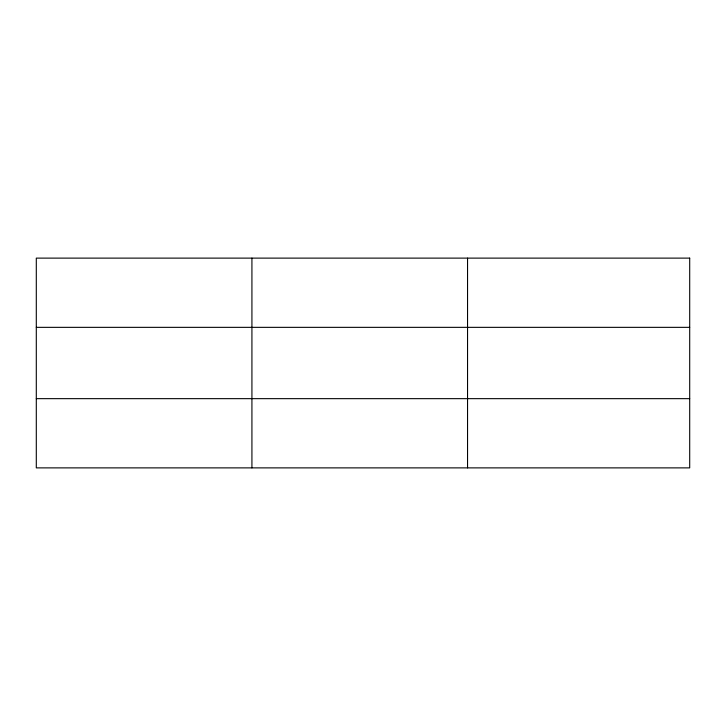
<?xml version="1.0" encoding="UTF-8"?>
<svg xmlns="http://www.w3.org/2000/svg" width="726" height="726" viewBox="0 0 726 726"><rect width="100%" height="100%" fill="white"/><g stroke="black" fill="none" stroke-linecap="round" stroke-linejoin="round"><path stroke-width="1.09" d="M251.922 258.12L251.922 467.88M467.544 258.12L467.544 467.88M36.3 327.344L689.7 327.344M36.3 398.656L689.7 398.656M689.7 258.12L689.7 467.88L36.3 467.88L36.3 258.12L689.7 258.12"/></g></svg>
